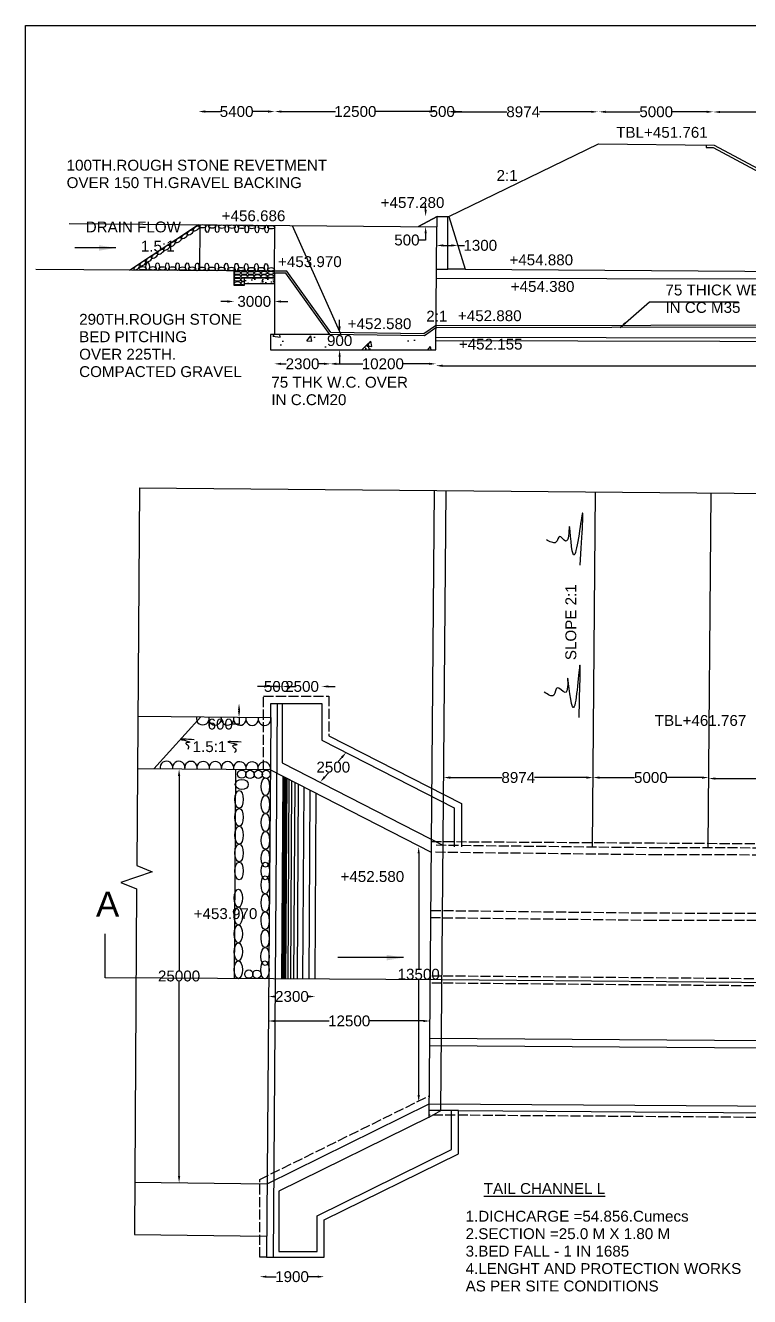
# Model space of a CAD drawing. Header units: inches. Extents: x 6910 to 10420, y -52 to 2408.
# Drawn here: x 6910 to 7777, y 886 to 2408 of the extents above; entities that cross this region are included whole.
import ezdxf

# ---------------------------------------------------------------- set-up
doc = ezdxf.new("R2010")
doc.units = ezdxf.units.IN
doc.header["$MEASUREMENT"] = 0
doc.linetypes.add('ACAD_ISO02W100', pattern=[15, 12, -3])
doc.layers.add('DIMENSIONS', color=7, linetype='Continuous')
doc.layers.add('TEXT', color=1, linetype='Continuous')
doc.styles.get("Standard").update_dxf_attribs({"font": 'arial.ttf', "height": 13})
doc.dimstyles.get("Standard").update_dxf_attribs({"dimtxt": 13, "dimasz": 8, "dimexe": 0.18, "dimexo": 0.0625, "dimgap": 0.09, "dimtad": 0, "dimtih": 1, "dimtoh": 1, "dimdec": 4, "dimzin": 0, "dimdsep": 46, "dimtxsty": 'Standard', "dimcen": 0.09, "dimse1": 1, "dimse2": 1, "dimadec": 0, "dimazin": 0, "dimtfac": 1, "dimtdec": 4, "dimtofl": 0, "dimtmove": 0, "dimatfit": 3, "dimfxl": 1, "dimtolj": 1, "dimtzin": 0, "dimarcsym": 0})

# ---------------------------------------------------------------- blocks, each defined once
blk = doc.blocks.new('*D1')
at = {"layer": 'Defpoints', "color": 0, "transparency": 16777216}
for p in [(7208.7, 2304.6), (7117.4, 2169.2), (7208.7, 2168.4)]:
    blk.add_point(p, dxfattribs=at)
at = {"layer": 'DIMENSIONS', "color": 0, "lineweight": -2, "transparency": 16777216}
for p, q in [((7125.4, 2304.6), (7143.6, 2304.6)), ((7200.7, 2304.6), (7182.5, 2304.6))]:
    blk.add_line(p, q, dxfattribs=at)
at = {"layer": 'DIMENSIONS', "color": 0, "transparency": 16777216}
for points in [[(7125.4, 2306), (7125.4, 2303.3), (7117.4, 2304.6)], [(7200.7, 2306), (7200.7, 2303.3), (7208.7, 2304.6)]]:
    blk.add_solid(points, dxfattribs=at)
at = {"layer": 'DIMENSIONS', "color": 0, "transparency": 16777216, "insert": (7163, 2304.6), "char_height": 13, "attachment_point": 5}
blk.add_mtext('\\A1;5400', dxfattribs=at)
blk = doc.blocks.new('*D2')
at = {"layer": 'Defpoints', "color": 0, "transparency": 16777216}
for p in [(7208.7, 2304.6), (7401.6, 2304.6), (7401.6, 2304.6)]:
    blk.add_point(p, dxfattribs=at)
at = {"layer": 'DIMENSIONS', "color": 0, "lineweight": -2, "transparency": 16777216}
for p, q in [((7216.7, 2304.6), (7281.2, 2304.6)), ((7393.6, 2304.6), (7329.1, 2304.6))]:
    blk.add_line(p, q, dxfattribs=at)
at = {"layer": 'DIMENSIONS', "color": 0, "transparency": 16777216}
for points in [[(7216.7, 2306), (7216.7, 2303.3), (7208.7, 2304.6)], [(7393.6, 2306), (7393.6, 2303.3), (7401.6, 2304.6)]]:
    blk.add_solid(points, dxfattribs=at)
at = {"layer": 'DIMENSIONS', "color": 0, "transparency": 16777216, "insert": (7305.1, 2304.6), "char_height": 13, "attachment_point": 5}
blk.add_mtext('\\A1;12500', dxfattribs=at)
blk = doc.blocks.new('*D3')
at = {"layer": 'Defpoints', "color": 0, "transparency": 16777216}
for p in [(7401.6, 2304.6), (7416.6, 2304.6), (7416.6, 2304.6)]:
    blk.add_point(p, dxfattribs=at)
at = {"layer": 'DIMENSIONS', "color": 0, "lineweight": -2, "transparency": 16777216}
for p, q in [((7393.6, 2304.6), (7385.6, 2304.6)), ((7424.6, 2304.6), (7432.6, 2304.6))]:
    blk.add_line(p, q, dxfattribs=at)
at = {"layer": 'DIMENSIONS', "color": 0, "transparency": 16777216}
for points in [[(7393.6, 2305.9), (7393.6, 2303.3), (7401.6, 2304.6)], [(7424.6, 2305.9), (7424.6, 2303.3), (7416.6, 2304.6)]]:
    blk.add_solid(points, dxfattribs=at)
at = {"layer": 'DIMENSIONS', "color": 0, "transparency": 16777216, "insert": (7409.1, 2304.6), "char_height": 13, "attachment_point": 5}
blk.add_mtext('\\A1;500', dxfattribs=at)
blk = doc.blocks.new('*D4')
at = {"layer": 'Defpoints', "color": 0, "transparency": 16777216}
for p in [(7416.6, 2304.6), (7595.4, 2304.6), (7595.4, 2304.3)]:
    blk.add_point(p, dxfattribs=at)
at = {"layer": 'DIMENSIONS', "color": 0, "lineweight": -2, "transparency": 16777216}
for p, q in [((7424.6, 2304.3), (7486.5, 2304.3)), ((7587.4, 2304.3), (7525.5, 2304.3))]:
    blk.add_line(p, q, dxfattribs=at)
at = {"layer": 'DIMENSIONS', "color": 0, "transparency": 16777216}
for points in [[(7424.6, 2305.6), (7424.6, 2303), (7416.6, 2304.3)], [(7587.4, 2305.6), (7587.4, 2303), (7595.4, 2304.3)]]:
    blk.add_solid(points, dxfattribs=at)
at = {"layer": 'DIMENSIONS', "color": 0, "transparency": 16777216, "insert": (7506, 2304.3), "char_height": 13, "attachment_point": 5}
blk.add_mtext('\\A1;8974', dxfattribs=at)
blk = doc.blocks.new('*D5')
at = {"layer": 'Defpoints', "color": 0, "transparency": 16777216}
for p in [(7596.6, 2304.1), (7733.7, 2304.3), (7733.7, 2304.1)]:
    blk.add_point(p, dxfattribs=at)
at = {"layer": 'DIMENSIONS', "color": 0, "lineweight": -2, "transparency": 16777216}
for p, q in [((7604.6, 2304.3), (7645.7, 2304.3)), ((7725.7, 2304.3), (7684.7, 2304.3))]:
    blk.add_line(p, q, dxfattribs=at)
at = {"layer": 'DIMENSIONS', "color": 0, "transparency": 16777216}
for points in [[(7604.6, 2305.6), (7604.6, 2303), (7596.6, 2304.3)], [(7725.7, 2305.6), (7725.7, 2303), (7733.7, 2304.3)]]:
    blk.add_solid(points, dxfattribs=at)
at = {"layer": 'DIMENSIONS', "color": 0, "transparency": 16777216, "insert": (7665.2, 2304.3), "char_height": 13, "attachment_point": 5}
blk.add_mtext('\\A1;5000', dxfattribs=at)
blk = doc.blocks.new('*D6')
at = {"layer": 'Defpoints', "color": 0, "transparency": 16777216}
for p in [(7733.7, 2304.3), (7970.4, 2304.3), (7970.4, 2304.1)]:
    blk.add_point(p, dxfattribs=at)
at = {"layer": 'DIMENSIONS', "color": 0, "lineweight": -2, "transparency": 16777216}
for p, q in [((7741.7, 2304.1), (7832.6, 2304.1)), ((7962.4, 2304.1), (7871.6, 2304.1))]:
    blk.add_line(p, q, dxfattribs=at)
at = {"layer": 'DIMENSIONS', "color": 0, "transparency": 16777216}
for points in [[(7741.7, 2305.4), (7741.7, 2302.8), (7733.7, 2304.1)], [(7962.4, 2305.4), (7962.4, 2302.8), (7970.4, 2304.1)]]:
    blk.add_solid(points, dxfattribs=at)
at = {"layer": 'DIMENSIONS', "color": 0, "transparency": 16777216, "insert": (7852.1, 2304.1), "char_height": 13, "attachment_point": 5}
blk.add_mtext('\\A1;6900', dxfattribs=at)
blk = doc.blocks.new('*D18')
at = {"layer": 'Defpoints', "color": 0, "transparency": 16777216}
for p in [(7402.4, 2143.9), (7427.8, 2144.4), (7427.8, 2144.4)]:
    blk.add_point(p, dxfattribs=at)
at = {"layer": 'DIMENSIONS', "color": 0, "lineweight": -2, "transparency": 16777216}
for p, q in [((7410.4, 2144.4), (7419.8, 2144.4)), ((7427.8, 2144.4), (7435.8, 2144.4))]:
    blk.add_line(p, q, dxfattribs=at)
at = {"layer": 'DIMENSIONS', "color": 0, "transparency": 16777216}
for points in [[(7410.4, 2145.7), (7410.4, 2143), (7402.4, 2144.4)], [(7419.8, 2145.7), (7419.8, 2143), (7427.8, 2144.4)]]:
    blk.add_solid(points, dxfattribs=at)
at = {"layer": 'DIMENSIONS', "color": 0, "transparency": 16777216, "insert": (7454.6, 2144.4), "char_height": 13, "attachment_point": 5}
blk.add_mtext('\\A1;1300', dxfattribs=at)
blk = doc.blocks.new('*D19')
at = {"layer": 'Defpoints', "color": 0, "transparency": 16777216}
for p in [(7402.9, 2179), (7389.2, 2166.8), (7402.9, 2166.8)]:
    blk.add_point(p, dxfattribs=at)
at = {"layer": 'DIMENSIONS', "color": 0, "lineweight": -2, "transparency": 16777216}
for p, q in [((7389.2, 2187), (7389.2, 2195)), ((7389.2, 2150.8), (7381.2, 2150.8)), ((7389.2, 2158.8), (7389.2, 2150.8))]:
    blk.add_line(p, q, dxfattribs=at)
at = {"layer": 'DIMENSIONS', "color": 0, "transparency": 16777216}
for points in [[(7387.9, 2187), (7390.6, 2187), (7389.2, 2179)], [(7387.9, 2158.8), (7390.6, 2158.8), (7389.2, 2166.8)]]:
    blk.add_solid(points, dxfattribs=at)
at = {"layer": 'DIMENSIONS', "color": 0, "transparency": 16777216, "insert": (7366.8, 2150.8), "char_height": 13, "attachment_point": 5}
blk.add_mtext('\\A1;500', dxfattribs=at)
blk = doc.blocks.new('*D20')
at = {"layer": 'Defpoints', "color": 0, "transparency": 16777216}
for p in [(7160, 2107.2), (7208.2, 2107.2), (7208.2, 2077.3)]:
    blk.add_point(p, dxfattribs=at)
at = {"layer": 'DIMENSIONS', "color": 0, "lineweight": -2, "transparency": 16777216}
for p, q in [((7152, 2077.3), (7144, 2077.3)), ((7216.2, 2077.3), (7224.2, 2077.3))]:
    blk.add_line(p, q, dxfattribs=at)
at = {"layer": 'DIMENSIONS', "color": 0, "transparency": 16777216}
for points in [[(7152, 2078.6), (7152, 2075.9), (7160, 2077.3)], [(7216.2, 2078.6), (7216.2, 2075.9), (7208.2, 2077.3)]]:
    blk.add_solid(points, dxfattribs=at)
at = {"layer": 'DIMENSIONS', "color": 0, "transparency": 16777216, "insert": (7184.1, 2077.3), "char_height": 13, "attachment_point": 5}
blk.add_mtext('\\A1;3000', dxfattribs=at)
blk = doc.blocks.new('*D21')
at = {"layer": 'Defpoints', "color": 0, "transparency": 16777216}
for p in [(7275.6, 2040), (7208.2, 2037.9), (7275.6, 2002.6)]:
    blk.add_point(p, dxfattribs=at)
at = {"layer": 'DIMENSIONS', "color": 0, "lineweight": -2, "transparency": 16777216}
for p, q in [((7216.2, 2002.6), (7222.3, 2002.6)), ((7267.6, 2002.6), (7261.5, 2002.6))]:
    blk.add_line(p, q, dxfattribs=at)
at = {"layer": 'DIMENSIONS', "color": 0, "transparency": 16777216}
for points in [[(7216.2, 2004), (7216.2, 2001.3), (7208.2, 2002.6)], [(7267.6, 2004), (7267.6, 2001.3), (7275.6, 2002.6)]]:
    blk.add_solid(points, dxfattribs=at)
at = {"layer": 'DIMENSIONS', "color": 0, "transparency": 16777216, "insert": (7241.9, 2002.6), "char_height": 13, "attachment_point": 5}
blk.add_mtext('\\A1;2300', dxfattribs=at)
blk = doc.blocks.new('*D22')
at = {"layer": 'Defpoints', "color": 0, "transparency": 16777216}
for p in [(7308.7, 2039.5), (7286.3, 2019.3), (7308.7, 2019.3)]:
    blk.add_point(p, dxfattribs=at)
at = {"layer": 'DIMENSIONS', "color": 0, "lineweight": -2, "transparency": 16777216}
for p, q in [((7286.3, 2047.5), (7286.3, 2055.5)), ((7286.3, 2011.3), (7286.3, 2003.3))]:
    blk.add_line(p, q, dxfattribs=at)
at = {"layer": 'DIMENSIONS', "color": 0, "transparency": 16777216}
for points in [[(7284.9, 2047.5), (7287.6, 2047.5), (7286.3, 2039.5)], [(7284.9, 2011.3), (7287.6, 2011.3), (7286.3, 2019.3)]]:
    blk.add_solid(points, dxfattribs=at)
at = {"layer": 'DIMENSIONS', "color": 0, "transparency": 16777216, "insert": (7286.3, 2030.4), "char_height": 13, "attachment_point": 5}
blk.add_mtext('\\A1;900', dxfattribs=at)
blk = doc.blocks.new('*D23')
at = {"layer": 'Defpoints', "color": 0, "transparency": 16777216}
for p in [(7274.5, 2037.8), (7401.5, 2034.7), (7401.5, 2002.6)]:
    blk.add_point(p, dxfattribs=at)
at = {"layer": 'DIMENSIONS', "color": 0, "lineweight": -2, "transparency": 16777216}
for p, q in [((7282.5, 2002.6), (7314.1, 2002.6)), ((7393.5, 2002.6), (7361.9, 2002.6))]:
    blk.add_line(p, q, dxfattribs=at)
at = {"layer": 'DIMENSIONS', "color": 0, "transparency": 16777216}
for points in [[(7282.5, 2004), (7282.5, 2001.3), (7274.5, 2002.6)], [(7393.5, 2004), (7393.5, 2001.3), (7401.5, 2002.6)]]:
    blk.add_solid(points, dxfattribs=at)
at = {"layer": 'DIMENSIONS', "color": 0, "transparency": 16777216, "insert": (7338, 2002.6), "char_height": 13, "attachment_point": 5}
blk.add_mtext('\\A1;10200', dxfattribs=at)
blk = doc.blocks.new('*D24')
at = {"layer": 'Defpoints', "color": 0, "transparency": 16777216}
for p in [(7401.5, 2030.2), (9075.9, 2015.6), (9075.9, 2000.4)]:
    blk.add_point(p, dxfattribs=at)
at = {"layer": 'DIMENSIONS', "color": 0, "lineweight": -2, "transparency": 16777216}
for p, q in [((7409.5, 2000.4), (8211.6, 2000.4)), ((9067.9, 2000.4), (8265.8, 2000.4))]:
    blk.add_line(p, q, dxfattribs=at)
at = {"layer": 'DIMENSIONS', "color": 0, "transparency": 16777216}
for points in [[(7409.5, 2001.7), (7409.5, 1999), (7401.5, 2000.4)], [(9067.9, 2001.7), (9067.9, 1999), (9075.9, 2000.4)]]:
    blk.add_solid(points, dxfattribs=at)
at = {"layer": 'DIMENSIONS', "color": 0, "transparency": 16777216, "insert": (8238.7, 2000.4), "char_height": 13, "attachment_point": 5}
blk.add_mtext('\\A1;61.673', dxfattribs=at)
blk = doc.blocks.new('*D25')
at = {"layer": 'Defpoints', "color": 0, "transparency": 16777216}
for p in [(7410.7, 1508.9), (7589.6, 1507.4), (7589.6, 1507.4)]:
    blk.add_point(p, dxfattribs=at)
at = {"layer": 'DIMENSIONS', "color": 0, "lineweight": -2, "transparency": 16777216}
for p, q in [((7418.7, 1507.4), (7480.7, 1507.4)), ((7581.6, 1507.4), (7519.6, 1507.4))]:
    blk.add_line(p, q, dxfattribs=at)
at = {"layer": 'DIMENSIONS', "color": 0, "transparency": 16777216}
for points in [[(7418.7, 1508.7), (7418.7, 1506), (7410.7, 1507.4)], [(7581.6, 1508.7), (7581.6, 1506), (7589.6, 1507.4)]]:
    blk.add_solid(points, dxfattribs=at)
at = {"layer": 'DIMENSIONS', "color": 0, "transparency": 16777216, "insert": (7500.1, 1507.4), "char_height": 13, "attachment_point": 5}
blk.add_mtext('\\A1;8974', dxfattribs=at)
blk = doc.blocks.new('*D26')
at = {"layer": 'Defpoints', "color": 0, "transparency": 16777216}
for p in [(7589.6, 1507.4), (7727.9, 1507.4), (7727.9, 1506.2)]:
    blk.add_point(p, dxfattribs=at)
at = {"layer": 'DIMENSIONS', "color": 0, "lineweight": -2, "transparency": 16777216}
for p, q in [((7597.6, 1507.4), (7639.3, 1507.4)), ((7719.9, 1507.4), (7678.2, 1507.4))]:
    blk.add_line(p, q, dxfattribs=at)
at = {"layer": 'DIMENSIONS', "color": 0, "transparency": 16777216}
for points in [[(7597.6, 1508.7), (7597.6, 1506), (7589.6, 1507.4)], [(7719.9, 1508.7), (7719.9, 1506), (7727.9, 1507.4)]]:
    blk.add_solid(points, dxfattribs=at)
at = {"layer": 'DIMENSIONS', "color": 0, "transparency": 16777216, "insert": (7658.8, 1507.4), "char_height": 13, "attachment_point": 5}
blk.add_mtext('\\A1;5000', dxfattribs=at)
blk = doc.blocks.new('*D27')
at = {"layer": 'Defpoints', "color": 0, "transparency": 16777216}
for p in [(7727.9, 1507.4), (7973.7, 1507.6), (7973.7, 1506.2)]:
    blk.add_point(p, dxfattribs=at)
at = {"layer": 'DIMENSIONS', "color": 0, "lineweight": -2, "transparency": 16777216}
for p, q in [((7735.9, 1506.2), (7831.3, 1506.2)), ((7965.7, 1506.2), (7870.3, 1506.2))]:
    blk.add_line(p, q, dxfattribs=at)
at = {"layer": 'DIMENSIONS', "color": 0, "transparency": 16777216}
for points in [[(7735.9, 1507.5), (7735.9, 1504.9), (7727.9, 1506.2)], [(7965.7, 1507.5), (7965.7, 1504.9), (7973.7, 1506.2)]]:
    blk.add_solid(points, dxfattribs=at)
at = {"layer": 'DIMENSIONS', "color": 0, "transparency": 16777216, "insert": (7850.8, 1506.2), "char_height": 13, "attachment_point": 5}
blk.add_mtext('\\A1;6900', dxfattribs=at)
blk = doc.blocks.new('*D41')
at = {"layer": 'Defpoints', "color": 0, "transparency": 16777216}
for p in [(7201.1, 1217.6), (7394.3, 1216), (7394.3, 1216)]:
    blk.add_point(p, dxfattribs=at)
at = {"layer": 'DIMENSIONS', "color": 0, "lineweight": -2, "transparency": 16777216}
for p, q in [((7209.1, 1216), (7273.8, 1216)), ((7386.3, 1216), (7321.6, 1216))]:
    blk.add_line(p, q, dxfattribs=at)
at = {"layer": 'DIMENSIONS', "color": 0, "transparency": 16777216}
for points in [[(7209.1, 1217.3), (7209.1, 1214.6), (7201.1, 1216)], [(7386.3, 1217.3), (7386.3, 1214.6), (7394.3, 1216)]]:
    blk.add_solid(points, dxfattribs=at)
at = {"layer": 'DIMENSIONS', "color": 0, "transparency": 16777216, "insert": (7297.7, 1216), "char_height": 13, "attachment_point": 5}
blk.add_mtext('\\A1;12500', dxfattribs=at)
blk = doc.blocks.new('*D42')
at = {"layer": 'Defpoints', "color": 0, "transparency": 16777216}
for p in [(7201.4, 1266.4), (7256.9, 1266.1), (7256.9, 1245.3)]:
    blk.add_point(p, dxfattribs=at)
at = {"layer": 'DIMENSIONS', "color": 0, "lineweight": -2, "transparency": 16777216}
for p, q in [((7209.4, 1245.3), (7209.6, 1245.3)), ((7248.9, 1245.3), (7248.8, 1245.3))]:
    blk.add_line(p, q, dxfattribs=at)
at = {"layer": 'DIMENSIONS', "color": 0, "transparency": 16777216}
for points in [[(7209.4, 1246.6), (7209.4, 1243.9), (7201.4, 1245.3)], [(7248.9, 1246.6), (7248.9, 1243.9), (7256.9, 1245.3)]]:
    blk.add_solid(points, dxfattribs=at)
at = {"layer": 'DIMENSIONS', "color": 0, "transparency": 16777216, "insert": (7229.2, 1245.3), "char_height": 13, "attachment_point": 5}
blk.add_mtext('\\A1;2300', dxfattribs=at)
blk = doc.blocks.new('*D43')
at = {"layer": 'Defpoints', "color": 0, "transparency": 16777216}
for p in [(7101, 1517.4), (7094.1, 1022.3), (7106.1, 1022.3)]:
    blk.add_point(p, dxfattribs=at)
at = {"layer": 'DIMENSIONS', "color": 0, "lineweight": -2, "transparency": 16777216}
for p, q in [((7094.1, 1509.4), (7094.1, 1276.6)), ((7094.1, 1030.3), (7094.1, 1263.1))]:
    blk.add_line(p, q, dxfattribs=at)
at = {"layer": 'DIMENSIONS', "color": 0, "transparency": 16777216}
for points in [[(7092.8, 1509.4), (7095.5, 1509.4), (7094.1, 1517.4)], [(7092.8, 1030.3), (7095.5, 1030.3), (7094.1, 1022.3)]]:
    blk.add_solid(points, dxfattribs=at)
at = {"layer": 'DIMENSIONS', "color": 0, "transparency": 16777216, "insert": (7094.1, 1269.8), "char_height": 13, "attachment_point": 5}
blk.add_mtext('\\A1;25000', dxfattribs=at)
blk = doc.blocks.new('*D44')
at = {"layer": 'Defpoints', "color": 0, "transparency": 16777216}
for p in [(7190.6, 933.2), (7267.9, 933.2), (7267.9, 909.9)]:
    blk.add_point(p, dxfattribs=at)
at = {"layer": 'DIMENSIONS', "color": 0, "lineweight": -2, "transparency": 16777216}
for p, q in [((7198.6, 909.9), (7210.4, 909.9)), ((7259.9, 909.9), (7248.1, 909.9))]:
    blk.add_line(p, q, dxfattribs=at)
at = {"layer": 'DIMENSIONS', "color": 0, "transparency": 16777216}
for points in [[(7198.6, 911.2), (7198.6, 908.6), (7190.6, 909.9)], [(7259.9, 911.2), (7259.9, 908.6), (7267.9, 909.9)]]:
    blk.add_solid(points, dxfattribs=at)
at = {"layer": 'DIMENSIONS', "color": 0, "transparency": 16777216, "insert": (7229.3, 909.9), "char_height": 13, "attachment_point": 5}
blk.add_mtext('\\A1;1900', dxfattribs=at)
blk = doc.blocks.new('*D52')
at = {"layer": 'Defpoints', "color": 0, "transparency": 16777216}
for p in [(7203.9, 1596.1), (7165.9, 1579.3), (7203.9, 1579.3)]:
    blk.add_point(p, dxfattribs=at)
at = {"layer": 'DIMENSIONS', "color": 0, "lineweight": -2, "transparency": 16777216}
for p, q in [((7165.9, 1588.1), (7165.9, 1587.3)), ((7165.9, 1571.3), (7157.9, 1571.3)), ((7165.9, 1579.3), (7165.9, 1571.3))]:
    blk.add_line(p, q, dxfattribs=at)
at = {"layer": 'DIMENSIONS', "color": 0, "transparency": 16777216}
for points in [[(7164.6, 1588.1), (7167.2, 1588.1), (7165.9, 1596.1)], [(7164.6, 1587.3), (7167.2, 1587.3), (7165.9, 1579.3)]]:
    blk.add_solid(points, dxfattribs=at)
at = {"layer": 'DIMENSIONS', "color": 0, "transparency": 16777216, "insert": (7143.4, 1571.3), "char_height": 13, "attachment_point": 5}
blk.add_mtext('\\A1;600', dxfattribs=at)
blk = doc.blocks.new('*D53')
at = {"layer": 'Defpoints', "color": 0, "transparency": 16777216}
for p in [(7217.7, 1616.4), (7203.9, 1587.7), (7217.7, 1587.7)]:
    blk.add_point(p, dxfattribs=at)
at = {"layer": 'DIMENSIONS', "color": 0, "lineweight": -2, "transparency": 16777216}
for p, q in [((7195.9, 1616.4), (7187.9, 1616.4)), ((7225.7, 1616.4), (7233.7, 1616.4))]:
    blk.add_line(p, q, dxfattribs=at)
at = {"layer": 'DIMENSIONS', "color": 0, "transparency": 16777216}
for points in [[(7195.9, 1617.7), (7195.9, 1615.1), (7203.9, 1616.4)], [(7225.7, 1617.7), (7225.7, 1615.1), (7217.7, 1616.4)]]:
    blk.add_solid(points, dxfattribs=at)
at = {"layer": 'DIMENSIONS', "color": 0, "transparency": 16777216, "insert": (7210.8, 1616.4), "char_height": 13, "attachment_point": 5}
blk.add_mtext('\\A1;500', dxfattribs=at)
blk = doc.blocks.new('*D54')
at = {"layer": 'Defpoints', "color": 0, "transparency": 16777216}
for p in [(7264.8, 1616.4), (7217.7, 1585.7), (7264.8, 1585.7)]:
    blk.add_point(p, dxfattribs=at)
at = {"layer": 'DIMENSIONS', "color": 0, "lineweight": -2, "transparency": 16777216}
for p, q in [((7209.7, 1616.4), (7201.7, 1616.4)), ((7272.8, 1616.4), (7280.8, 1616.4))]:
    blk.add_line(p, q, dxfattribs=at)
at = {"layer": 'DIMENSIONS', "color": 0, "transparency": 16777216}
for points in [[(7209.7, 1617.7), (7209.7, 1615.1), (7217.7, 1616.4)], [(7272.8, 1617.7), (7272.8, 1615.1), (7264.8, 1616.4)]]:
    blk.add_solid(points, dxfattribs=at)
at = {"layer": 'DIMENSIONS', "color": 0, "transparency": 16777216, "insert": (7241.3, 1616.4), "char_height": 13, "attachment_point": 5}
blk.add_mtext('\\A1;2500', dxfattribs=at)
blk = doc.blocks.new('*D55')
at = {"layer": 'Defpoints', "color": 0, "transparency": 16777216}
for p in [(7383.5, 1424.5), (7379.1, 1119.3), (7380.9, 1119.3)]:
    blk.add_point(p, dxfattribs=at)
at = {"layer": 'DIMENSIONS', "color": 0, "lineweight": -2, "transparency": 16777216}
for p, q in [((7380.9, 1416.5), (7380.9, 1278.7)), ((7380.9, 1127.3), (7380.9, 1265.2))]:
    blk.add_line(p, q, dxfattribs=at)
at = {"layer": 'DIMENSIONS', "color": 0, "transparency": 16777216}
for points in [[(7379.6, 1416.5), (7382.3, 1416.5), (7380.9, 1424.5)], [(7379.6, 1127.3), (7382.3, 1127.3), (7380.9, 1119.3)]]:
    blk.add_solid(points, dxfattribs=at)
at = {"layer": 'DIMENSIONS', "color": 0, "transparency": 16777216, "insert": (7380.9, 1271.9), "char_height": 13, "attachment_point": 5}
blk.add_mtext('\\A1;13500', dxfattribs=at)
blk = doc.blocks.new('*D56')
at = {"layer": 'Defpoints', "color": 0, "transparency": 16777216}
for p in [(7294.2, 1537.5), (7295, 1536.8), (7263.9, 1501.4)]:
    blk.add_point(p, dxfattribs=at)
at = {"layer": 'DIMENSIONS', "color": 0, "lineweight": -2, "transparency": 16777216}
for p, q in [((7288.9, 1531.5), (7284.6, 1526.5)), ((7268.4, 1508.1), (7272.8, 1513.1))]:
    blk.add_line(p, q, dxfattribs=at)
at = {"layer": 'DIMENSIONS', "color": 0, "transparency": 16777216}
for points in [[(7287.9, 1532.4), (7289.9, 1530.6), (7294.2, 1537.5)], [(7267.4, 1509), (7269.4, 1507.2), (7263.1, 1502.1)]]:
    blk.add_solid(points, dxfattribs=at)
at = {"layer": 'DIMENSIONS', "color": 0, "transparency": 16777216, "insert": (7278.7, 1519.8), "char_height": 13, "attachment_point": 5}
blk.add_mtext('\\A1;2500', dxfattribs=at)

msp = doc.modelspace()

# ---------------------------------------------------------------- hatches: boundary and pattern name
h = msp.add_hatch()
h.set_pattern_fill('AR-SAND', color=0, scale=5, style=0)
h.paths.add_polyline_path([(7208.22194, 2105.53826), (7172.61164, 2105.53826), (7172.61164, 2098.83775), (7208.22194, 2098.83775)])
h = msp.add_hatch()
h.set_pattern_fill('AR-CONC', color=0, scale=10, style=0)
h.set_pattern_definition([(50, (0, 0), (71.726, -6.2752), [7.5, -82.5]), (355, (0, 0), (-13.8751, 75.2192), [6, -66]), (100.4514, (5.98, -0.52), (57.8509, 68.944), [6.374, -70.1142]), (46.1842, (0, 20), (106.7241, -16.5519), [11.25, -123.75]), (96.6356, (8.89, 18.62), (93.4662, 97.4119), [9.561, -105.1714]), (351.1842, (0, 20), (93.4662, 97.4119), [9, -99]), (21, (10, 15), (59.6907, -40.2619), [7.5, -82.5]), (326, (10, 15), (24.3315, 72.515), [6, -66]), (71.4514, (14.974, 11.645), (84.02224, 32.2531), [6.374, -70.1142]), (37.5, (0, 0), (1.215986, 33.289385), [0, -65.2, 0, -67, 0, -66.25]), (7.5, (0, 0), (26.30695, 39.44117), [0, -38.2, 0, -63.7, 0, -25.25]), (327.5, (-22.3, 0), (53.38224, -2.25549), [0, -25, 0, -78, 0, -103.5]), (317.5, (-32.3, 0), (58.31862, 10.0105), [0, -32.5, 0, -51.8, 0, -73.5])])
h.paths.add_polyline_path([(7401.59652, 2045.72733), (7401.59053, 2045.72732), (7387.87954, 2036.25836), (7274.45794, 2037.75713), (7208.22194, 2037.75713), (7208.22194, 2037.92953), (7203.51235, 2037.92953), (7203.51235, 2019.26384), (7401.36665, 2019.26384)])

# ---------------------------------------------------------------- linework, layer by layer
at = {"color": 0}
for points in [[(6962.43494, 2170.58267), (7402.89506, 2166.7568), (7402.89506, 2178.99604), (7380.68183, 2166.94974), (7402.89506, 2178.99604), (7416.86745, 2178.99604), (7596.07973, 2266.06897), (7734.74495, 2264.38117), (7972.75733, 2136.93717), (8387.50379, 2138.21802), (8635.10632, 2268.13493), (8881.25748, 2269.89613), (9060.76398, 2180.04148), (9075.07802, 2180.04148), (9145.14026, 2145.38181), (9720.04927, 2149.02859), (9720.04927, 2164.41492)], [(7725.04729, 2264.4992), (7725.04729, 2261.54702), (7733.27127, 2261.54702), (7971.36547, 2133.89338), (8388.4141, 2135.1456), (8635.44195, 2265.26504), (8644.34789, 2265.26504), (8644.32689, 2268.20091)], [(7402.20696, 2116.00598), (7415.91661, 2116.00598), (7415.91661, 2178.99604)], [(7416.86745, 2178.99604), (7436.67152, 2116.00598), (7415.91661, 2116.00598)], [(7034.85856, 2114.7726), (7117.35812, 2169.237)], [(7118.83427, 2169.22417), (7118.39406, 2114.10543)], [(7209.286, 2111.13792), (7208.22194, 2111.13792), (7208.22194, 2037.92953), (7203.51235, 2037.92953), (7203.51235, 2019.26384), (7401.36665, 2019.26384), (7402.64781, 2166.75895)], [(7208.22194, 2111.13792), (7208.7197, 2168.44342)], [(7229.55299, 2168.26246), (7287.6959, 2037.5822)], [(8388.4141, 2135.1456), (8421.72558, 2135.1456), (8421.72558, 2027.8943), (7401.46152, 2030.18624)], [(7209.286, 2113.37951), (6922.72611, 2115.66816)], [(7436.67152, 2116.00598), (7938.26003, 2112.37442)], [(7159.5715, 2113.77657), (7159.5715, 2096.74986), (7172.61164, 2096.74986), (7172.61164, 2105.53826), (7208.22194, 2105.53826)], [(9720.18736, 2051.80916), (7400.88947, 2047.96736), (7387.19413, 2038.50921), (7275.62276, 2039.98353), (7223.22875, 2113.37951), (7209.286, 2113.37951)], [(9720.18736, 2050.28523), (7401.59053, 2045.72732), (7387.87954, 2036.25836), (7274.45794, 2037.75713), (7222.07478, 2111.13792), (7209.286, 2111.13792)], [(9075.54267, 2106.43741), (8421.72558, 2102.73688), (7402.1092, 2104.75126)], [(7172.61164, 2098.83775), (7208.22194, 2098.83775)], [(7274.45794, 2037.75713), (7208.22194, 2037.75713)], [(7401.50114, 2034.74723), (8421.72558, 2032.4105)], [(7046.8793, 1854.019), (7891.66745, 1846.80598), (7898.6735, 1827.49871), (7912.15484, 1866.4315), (7919.7978, 1846.91206), (8105.29316, 1847.76256), (8112.94317, 1828.98339), (8126.3249, 1866.83288), (8133.86575, 1847.7675), (8774.86705, 1850.53397), (8782.04366, 1832.12799), (8795.19459, 1870.10717), (8802.87928, 1851.06649), (9690.13597, 1856.15655), (9692.36626, 1404.29836), (9710.92948, 1397.12078), (9673.69254, 1382.87605), (9692.84074, 1375.93467), (9694.24801, 920.8172), (9350.9142, 918.28386)], [(7046.8793, 1854.019), (7043.43009, 1402.27793), (7061.99406, 1394.59407), (7024.23229, 1381.75514), (7043.00407, 1374.20973), (7040.8042, 960.44847), (7198.70922, 958.38757)], [(7393.31205, 1101.06021), (7399.71528, 1851.00639)], [(7393.31205, 1101.06021), (7407.28115, 1108.97451), (7413.6158, 1850.88771)], [(7588.87839, 1424.49816), (7592.50597, 1849.3603)], [(7727.24043, 1423.54265), (7730.86801, 1848.40479)], [(7044.79313, 1580.79433), (7203.86337, 1579.2804), (7203.86337, 1596.08585), (7264.82122, 1596.08585)], [(7207.03666, 933.2096), (7212.0022, 1596.08585)], [(7217.68252, 1596.08585), (7217.68252, 1525.02133), (7409.99325, 1426.61568)], [(7264.82122, 1596.08585), (7264.82122, 1552.25606)], [(7063.79699, 1517.67049), (7120.26035, 1580.07608)], [(7203.86337, 1579.2804), (7198.86554, 933.2096), (7190.58538, 933.2096)], [(7264.82122, 1552.25606), (7423.50275, 1471.19195), (7423.50275, 1424.31937)], [(7273.33834, 1557.50118), (7432.02053, 1476.46892), (7432.02053, 1424.53829)], [(7203.3772, 1516.60474), (7044.31229, 1517.81926)], [(7161.49007, 1516.92456), (7159.86998, 1266.68268)], [(7203.3772, 1516.60474), (7395.82541, 1418.20306)], [(7218.43396, 1508.90599), (7216.52564, 1266.31588)], [(7217.70241, 1266.30826), (7219.13612, 1508.54696)], [(7218.67121, 1266.30199), (7220.10203, 1508.05308)], [(7219.84995, 1266.29436), (7221.27726, 1507.45217)], [(7220.98578, 1266.287), (7222.4097, 1506.87313)], [(7221.99669, 1266.28046), (7223.4176, 1506.35778)], [(7224.62345, 1266.26345), (7226.03654, 1505.01868)], [(7227.71023, 1266.24347), (7229.11412, 1503.44506)], [(7231.63323, 1266.21807), (7233.02543, 1501.44515)], [(7235.68918, 1266.19181), (7237.0693, 1499.37746)], [(7242.38479, 1266.14846), (7243.74496, 1495.96409)], [(7249.83241, 1266.10025), (7251.1704, 1492.16735)], [(7256.88464, 1266.05459), (7258.20162, 1488.57218)], [(9722.39391, 1325.44854), (9722.39391, 1272.12216), (9446.81951, 1270.31552), (8686.64947, 1265.6233), (8197.67874, 1263.31138), (7812.0027, 1261.59003), (7408.77139, 1265.07126), (7005.52099, 1267.68195), (7005.52099, 1320.23198)], [(7394.05781, 1186.75913), (8018.74642, 1182.45916), (9061.17377, 1187.02792)], [(7394.11623, 1195.24575), (8018.75703, 1190.94611), (9061.13658, 1195.51467)], [(7041.13708, 1023.05975), (7199.54624, 1021.20397), (7393.44676, 1116.83773), (8008.77287, 1112.86349), (9061.49939, 1117.30171)], [(7198.86554, 933.2096), (7267.93397, 933.2096), (7267.93397, 977.89665), (7428.60997, 1057.12531), (7428.60997, 1108.97451), (7393.35958, 1108.97451)], [(7393.31205, 1101.06021), (7213.41898, 1012.12261), (7213.41898, 940.1339), (7259.53687, 940.1339), (7259.53687, 982.76081), (7420.30783, 1062.30659), (7420.30783, 1108.97451)], [(7428.60997, 1108.97451), (8010.1795, 1104.4007), (9061.27805, 1109.38462)]]:
    msp.add_lwpolyline(points, dxfattribs=at)
at = {"color": 0, "linetype": 'ACAD_ISO02W100'}
for points in [[(7195.11369, 1516.66783), (7195.11369, 1604.66394), (7273.33834, 1604.66394), (7273.33834, 1557.50118)], [(7396.12824, 1430.89289), (8024.72085, 1426.78752), (8708.02572, 1430.02556), (9030.30811, 1432.07555)], [(7400.93996, 1418.33192), (7659.8769, 1415.28357), (8016.06557, 1414.68969), (8454.65588, 1416.20838), (8905.06836, 1419.68847), (9061.96214, 1420.34709)], [(7401.66828, 1426.7021), (7660.60521, 1423.65375), (8016.79388, 1423.05987), (8455.38419, 1424.57856), (8905.79668, 1428.05865), (9043.99409, 1428.63879)], [(7394.84357, 1339.83181), (7653.78051, 1336.78346), (8009.96918, 1336.18957), (8448.55949, 1337.70827), (8898.97197, 1341.18836), (9059.4899, 1341.86219)], [(7395.42376, 1348.38386), (7654.3607, 1345.3355), (8010.54937, 1344.74162), (8449.13967, 1346.26031), (8899.55216, 1349.74041), (9060.07008, 1350.41424)], [(9060.43233, 1264.12139), (8686.67023, 1261.81431), (8197.69675, 1259.50238), (7811.99476, 1257.78092), (7408.74262, 1261.26232), (7394.68067, 1261.35336)], [(9060.3968, 1272.58462), (8686.6241, 1270.27748), (8197.65674, 1267.96558), (7812.01241, 1266.24437), (7408.80654, 1269.72537), (7394.75293, 1269.81636)], [(7190.58538, 933.2096), (7190.58538, 1026.21686), (7393.83005, 1126.58125)], [(9061.10388, 1104.14532), (7964.62458, 1099.2225), (7393.33248, 1103.45389)]]:
    msp.add_lwpolyline(points, dxfattribs=at)
at = {"color": 0}
for centre in [(7169.18284, 1511.47953), (7179.05071, 1511.15082), (7189.00082, 1511.31518), (7198.3753, 1511.233), (7177.60412, 1272.13309), (7187.24498, 1271.99345)]:
    msp.add_circle(centre, 4.94539, dxfattribs=at)
for centre, radius, start, end in [((7122.45188, 1578.06244), 7.66327, 164.38275852, 14.52666474), ((7137.25052, 1577.92159), 7.66327, 164.38275852, 14.52666474), ((7152.04916, 1577.78075), 7.66327, 164.38275852, 14.52666474), ((7166.8478, 1577.63991), 7.66327, 164.38275852, 14.52666474), ((7181.64644, 1577.49906), 7.66327, 164.38275852, 14.52666474), ((7196.44508, 1577.35822), 7.66327, 164.38275852, 14.52666474), ((7079.11982, 1519.46268), 7.55, 344.91536098, 194.2097063), ((7093.72866, 1519.35114), 7.55, 344.91536098, 194.2097063), ((7108.3375, 1519.23959), 7.55, 344.91536098, 194.2097063), ((7122.94633, 1519.12805), 7.55, 344.91536098, 194.2097063), ((7137.55517, 1519.01651), 7.55, 344.91536098, 194.2097063), ((7152.164, 1518.90496), 7.55, 344.91536098, 194.2097063), ((7166.77284, 1518.79342), 7.55, 344.91536098, 194.2097063), ((7181.38167, 1518.68187), 7.55, 344.91536098, 194.2097063), ((7195.99051, 1518.57033), 7.55, 344.91536098, 194.2097063)]:
    msp.add_arc(centre, radius, start, end, dxfattribs=at)
at = {"color": 0, "extrusion": (0, 0, -1)}
for centre in [(7107.64001, 2160.03527), (7114.74716, 2164.69748), (7086.31857, 2146.04866), (7093.42571, 2150.71086), (7100.53286, 2155.37307), (7057.88998, 2127.39984), (7064.99713, 2132.06205), (7072.10427, 2136.72425), (7079.21142, 2141.38646), (7043.67569, 2118.07543), (7050.78283, 2122.73764)]:
    msp.add_ellipse(centre, major_axis=(3.55357, 2.3311), ratio=0.4587224876, dxfattribs=at)
at = {"color": 0}
for centre, major_axis, ratio in [((7122.18625, 2167.32319), (-4.21685, 0.02337), 0.4852525179), ((7127.83755, 2164.55516), (0.0689, -4.5914), 0.4590514532), ((7133.73997, 2167.10534), (-4.21685, 0.02337), 0.4852525179), ((7139.66238, 2164.45245), (0.0689, -4.5914), 0.4590514532), ((7145.4328, 2166.80335), (-4.21685, 0.02337), 0.4852525179), ((7151.35403, 2164.3509), (0.0689, -4.5914), 0.4590514532), ((7157.20454, 2166.80335), (-4.21685, 0.02337), 0.4852525179), ((7163.04839, 2164.24932), (0.0689, -4.5914), 0.4590514532), ((7169.10224, 2166.56702), (-4.21685, 0.02337), 0.4852525179), ((7175.15646, 2164.14415), (0.0689, -4.5914), 0.4590514532), ((7181.36333, 2166.37175), (-4.21685, 0.02337), 0.4852525179), ((7187.37474, 2164.03802), (0.0689, -4.5914), 0.4590514532), ((7193.08708, 2166.32294), (-4.21685, 0.02337), 0.4852525179), ((7198.92097, 2163.93773), (0.0689, -4.5914), 0.4590514532), ((7204.38825, 2166.17665), (-4.21685, 0.02337), 0.4852525179), ((7050.60923, 2117.02804), (-4.21685, 0.02337), 0.4852525179), ((7056.5958, 2119.18985), (0.0689, -4.5914), 0.4590514532), ((7062.62834, 2116.93204), (-4.21685, 0.02337), 0.4852525179), ((7068.43485, 2119.09529), (0.0689, -4.5914), 0.4590514532), ((7074.28644, 2116.83894), (-4.21685, 0.02337), 0.4852525179), ((7080.1208, 2119.00196), (0.0689, -4.5914), 0.4590514532), ((7086.20566, 2116.74374), (-4.21685, 0.02337), 0.4852525179), ((7092.22761, 2118.90527), (0.0689, -4.5914), 0.4590514532), ((7098.06974, 2116.64899), (-4.21685, 0.02337), 0.4852525179), ((7103.96397, 2118.81154), (0.0689, -4.5914), 0.4590514532), ((7109.77884, 2116.55547), (-4.21685, 0.02337), 0.4852525179), ((7115.79968, 2118.71701), (0.0689, -4.5914), 0.4590514532), ((7121.48167, 2116.462), (-4.21685, 0.02337), 0.4852525179), ((7127.43859, 2118.62405), (0.0689, -4.5914), 0.4590514532), ((7133.3566, 2116.36716), (-4.21685, 0.02337), 0.4852525179), ((7139.31919, 2118.52917), (0.0689, -4.5914), 0.4590514532), ((7145.13539, 2116.27309), (-4.21685, 0.02337), 0.4852525179), ((7150.64739, 2118.43869), (0.0689, -4.5914), 0.4590514532), ((7156.854, 2116.1795), (-4.21685, 0.02337), 0.4852525179), ((7162.95029, 2118.34044), (0.0689, -4.5914), 0.4590514532), ((7168.5648, 2116.08597), (-4.21685, 0.02337), 0.4852525179), ((7174.5714, 2118.24762), (0.0689, -4.5914), 0.4590514532), ((7180.79301, 2115.98831), (-4.21685, 0.02337), 0.4852525179), ((7186.68701, 2118.15086), (0.0689, -4.5914), 0.4590514532), ((7192.54975, 2115.89441), (-4.21685, 0.02337), 0.4852525179), ((7198.29097, 2118.05818), (0.0689, -4.5914), 0.4590514532), ((7204.18758, 2115.80146), (-4.21685, 0.02337), 0.4852525179), ((7163.99635, 2111.36083), (-3.98365, -0.0201), 0.4769122712), ((7163.99635, 2107.37842), (-3.98365, -0.0201), 0.4769122712), ((7163.99635, 2103.39254), (-3.98365, -0.0201), 0.4769122712), ((7163.99635, 2099.11602), (-3.98365, -0.0201), 0.4769122712), ((7171.96366, 2111.40104), (-3.98365, -0.0201), 0.4769122712), ((7171.96366, 2107.41863), (-3.98365, -0.0201), 0.4769122712), ((7179.93096, 2111.44125), (-3.98365, -0.0201), 0.4769122712), ((7179.93096, 2107.45884), (-3.98365, -0.0201), 0.4769122712), ((7187.89827, 2111.48146), (-3.98365, -0.0201), 0.4769122712), ((7187.89827, 2107.49904), (-3.98365, -0.0201), 0.4769122712), ((7195.86558, 2111.52166), (-3.98365, -0.0201), 0.4769122712), ((7195.86558, 2107.53925), (-3.98365, -0.0201), 0.4769122712), ((7203.83288, 2111.56187), (-3.98365, -0.0201), 0.4769122712), ((7203.83288, 2107.57946), (-3.98365, -0.0201), 0.4769122712), ((7197.5396, 1496.52475), (0.01367, -10.71769), 0.4636318314), ((7166.00594, 1481.30317), (0.01367, -10.71769), 0.4636318314), ((7169.17452, 1499.13452), (-7.79899, 0.09731), 0.7639618987), ((7197.53122, 1475.08959), (0.01367, -10.71769), 0.4636318314), ((7165.99757, 1459.86801), (0.01367, -10.71769), 0.4636318314), ((7197.52285, 1453.65444), (0.01367, -10.71769), 0.4636318314), ((7165.98919, 1438.43286), (0.01367, -10.71769), 0.4636318314), ((7197.51448, 1432.21928), (0.01367, -10.71769), 0.4636318314), ((7165.96464, 1416.99774), (0.01367, -10.71769), 0.4636318314), ((7197.5061, 1410.78413), (0.01367, -10.71769), 0.4636318314), ((7165.93845, 1395.56263), (0.01367, -10.71769), 0.4636318314), ((7197.3342, 1395.58166), (0.01367, -10.71769), 0.4636318314), ((7197.17503, 1378.89547), (0.01367, -10.71769), 0.4636318314), ((7165.10975, 1363.10728), (0.01367, -10.71769), 0.4636318314), ((7197.16666, 1357.46031), (0.01367, -10.71769), 0.4636318314), ((7165.10138, 1341.67213), (0.01367, -10.71769), 0.4636318314), ((7197.15828, 1336.02516), (0.01367, -10.71769), 0.4636318314), ((7165.0887, 1320.23697), (0.01367, -10.71769), 0.4636318314), ((7197.14991, 1314.59), (0.01367, -10.71769), 0.4636318314), ((7165.07603, 1298.80181), (0.01367, -10.71769), 0.4636318314), ((7197.14154, 1293.15485), (0.01367, -10.71769), 0.4636318314), ((7165.06336, 1277.36666), (0.01367, -10.71769), 0.4636318314), ((7196.86974, 1277.16074), (0.01367, -10.71769), 0.4636318314)]:
    msp.add_ellipse(centre, major_axis=major_axis, ratio=ratio, dxfattribs=at)
for centre in [(7171.96366, 2103.43275), (7171.96366, 2099.15623)]:
    msp.add_ellipse(centre, major_axis=(-3.98365, -0.0201), ratio=0.4769122712, start_param=4.5465977276, end_param=8.0149593235, dxfattribs=at)
for points in [[(7574.12867, 1761.59867), (7576.21603, 1820.70251), (7565.60528, 1775.33162), (7561.08266, 1807.31722), (7556.56004, 1790.45525), (7549.60217, 1796.01796), (7545.2535, 1789.06457), (7539.86116, 1789.06457), (7533.773, 1792.01976)], [(7572.82413, 1579.15714), (7573.21969, 1638.84911), (7564.91282, 1592.40006), (7559.17712, 1625.40853), (7556.21038, 1609.20078), (7546.71678, 1614.93278), (7542.56334, 1606.03829), (7531.28973, 1609.79374)]]:
    msp.add_spline(points, degree=3, dxfattribs=at)
at = {"layer": 'DIMENSIONS', "color": 0}
msp.add_lwpolyline([(10387.66329, -47.14916), (6910.22002, -47.14916), (6910.22002, 2407.73001), (10387.66329, 2407.73001)], close=True, dxfattribs=at)
for points in [[(7112.3421, 1552.56525), (7097.56899, 1552.69823), (7106.84101, 1549.59549), (7102.0941, 1548.53169), (7104.97772, 1545.73923), (7104.48972, 1541.12944)], [(7168.25215, 1549.85053), (7153.40328, 1549.77203), (7163.1454, 1546.63217), (7158.19578, 1545.06223), (7161.9273, 1541.47134), (7160.51312, 1537.27177)]]:
    msp.add_spline(points, degree=3, dxfattribs=at)

# ---------------------------------------------------------------- texts
at = {"layer": 'TEXT', "color": 0}
for s, height, p in [('TBL+451.761', 13, (7617.28489, 2273.23823)), ('100TH.ROUGH STONE REVETMENT ', 13, (6959.54631, 2233.90245)), ('OVER 150 TH.GRAVEL BACKING ', 13, (6959.54631, 2213.01909)), ('2:1', 13, (7474.08908, 2221.60551)), ('+457.280', 13, (7335.43125, 2189.22726)), ('+456.686', 13, (7145.12144, 2173.38502)), ('DRAIN FLOW', 13, (6982.3834, 2159.98312)), ('1.5:1', 13, (7048.38348, 2137.03848)), ('+453.970', 13, (7212.54159, 2118.4608)), ('+454.880', 13, (7489.51588, 2120.59793)), ('+454.380', 13, (7491.10964, 2088.75047)), ('75 THICK WEARING COAT ', 13, (7676.25431, 2084.5335)), ('IN CC M35', 13, (7676.25431, 2063.65015)), ('290TH.ROUGH STONE ', 13, (6974.53888, 2049.45798)), ('+452.580', 13, (7295.9488, 2044.15008)), ('2:1', 13, (7389.98112, 2053.17352)), ('+452.880', 13, (7427.89018, 2053.71827)), ('BED PITCHING ', 13, (6974.53888, 2028.57463)), ('+452.155', 13, (7428.95269, 2019.74766)), ('OVER 225TH.', 13, (6974.53888, 2007.69127)), ('COMPACTED GRAVEL', 13, (6974.53888, 1986.80791)), ('75 THK W.C. OVER ', 13, (7204.57276, 1974.08567)), ('IN C.CM20 ', 13, (7204.57276, 1953.20232)), ('TBL+461.767', 13, (7663.47836, 1569.26201)), ('1.5:1', 13, (7110.31011, 1537.92342)), ('+452.580', 13, (7287.33421, 1382.47202)), ('A', 30, (6994.61828, 1340.83262)), ('+453.970', 13, (7111.54624, 1338.02585)), ('%%UTAIL CHANNEL L', 13, (7458.82941, 1008.96212)), ('1.DICHCARGE =54.856.Cumecs', 13, (7437.07394, 975.7854)), ('2.SECTION =25.0 M X 1.80 M', 13, (7437.07394, 954.90205)), ('3.BED FALL - 1 IN 1685', 13, (7437.07394, 934.01869)), ('4.LENGHT AND PROTECTION WORKS', 13, (7437.07394, 913.13534)), ('AS PER SITE CONDITIONS ', 13, (7437.07394, 892.25198))]:
    msp.add_text(s, height=height, dxfattribs=at).set_placement(p)
msp.add_text('SLOPE 2:1', height=13, rotation=90, dxfattribs=at).set_placement((7569.51719, 1647.93965))

# ---------------------------------------------------------------- dimensions: what is measured, and where the dimension line sits
at = {"layer": 'DIMENSIONS', "color": 0}
for base, p1, p2, text, picture, middle in [((7208.7197, 2304.64017), (7117.35812, 2169.237), (7208.7197, 2168.44342), '5400', '*D1', (7163.03891, 2304.64017)), ((7401.57548, 2304.64017), (7208.7197, 2304.64017), (7401.57548, 2304.64017), '12500', '*D2', (7305.14759, 2304.64017)), ((7595.41989, 2304.30161), (7416.64003, 2304.61335), (7595.41989, 2304.61335), '8974', '*D4', (7506.02996, 2304.30161)), ((7733.71889, 2304.30161), (7596.63419, 2304.09923), (7733.71889, 2304.09923), '5000', '*D5', (7665.17654, 2304.30161)), ((7970.42071, 2304.09923), (7733.71889, 2304.30161), (7970.42071, 2304.30161), '6900', '*D6', (7852.0698, 2304.09923)), ((7427.75319, 2144.37218), (7402.44897, 2143.86727), (7427.75319, 2144.37218), '1300', '*D18', (7454.62047, 2144.37218)), ((7208.22194, 2077.27834), (7160.035, 2107.16216), (7208.22194, 2107.16216), '3000', '*D20', (7184.12847, 2077.27834)), ((7275.62276, 2002.6427), (7208.22194, 2037.92953), (7275.62276, 2039.98353), '2300', '*D21', (7241.92235, 2002.6427)), ((7401.50114, 2002.6427), (7274.45794, 2037.75713), (7401.50114, 2034.74723), '10200', '*D23', (7337.97954, 2002.6427)), ((9075.92684, 2000.38117), (7401.46152, 2030.18624), (9075.92684, 2015.59217), '61.673', '*D24', (8238.69418, 2000.38117)), ((7264.82122, 1616.41623), (7217.68252, 1585.6764), (7264.82122, 1585.6764), '2500', '*D54', (7241.25187, 1616.41623)), ((7589.58604, 1507.37849), (7410.69587, 1508.9059), (7589.58604, 1507.37849), '8974', '*D25', (7500.14095, 1507.37849)), ((7727.94616, 1507.37849), (7589.58604, 1507.37849), (7727.94616, 1506.19713), '5000', '*D26', (7658.7661, 1507.37849)), ((7973.71718, 1506.19713), (7727.94616, 1507.37849), (7973.71718, 1507.58293), '6900', '*D27', (7850.83167, 1506.19713)), ((7256.88482, 1245.25089), (7201.44312, 1266.41353), (7256.88482, 1266.08539), '2300', '*D42', (7229.16397, 1245.25089)), ((7394.29328, 1215.98264), (7201.06576, 1217.63247), (7394.29328, 1215.98264), '12500', '*D41', (7297.67952, 1215.98264)), ((7267.93397, 909.90439), (7190.58538, 933.2096), (7267.93397, 933.2096), '1900', '*D44', (7229.25967, 909.90439))]:
    dim = msp.add_linear_dim(base=base, p1=p1, p2=p2, text=text, dimstyle='Standard', dxfattribs=at)
    dim.commit()
    dim.dimension.update_dxf_attribs({"geometry": picture, "text_midpoint": middle})
for base, p1, p2, picture, middle in [((7416.64003, 2304.61335), (7401.57548, 2304.64017), (7416.64003, 2304.64017), '*D3', (7409.10776, 2304.61335)), ((7217.68252, 1616.41623), (7203.86337, 1587.68312), (7217.68252, 1587.68312), '*D53', (7210.77294, 1616.41623))]:
    dim = msp.add_linear_dim(base=base, p1=p1, p2=p2, text='500', dimstyle='Standard', dxfattribs=at)
    dim.commit()
    dim.dimension.update_dxf_attribs({"geometry": picture, "text_midpoint": middle, "dimtype": 160})
for base, p1, p2, text, picture, middle in [((7389.24611, 2166.7568), (7402.89506, 2178.99604), (7402.89506, 2166.7568), '500', '*D19', (7366.81709, 2150.7568)), ((7165.90754, 1579.2804), (7203.86337, 1596.08585), (7203.86337, 1579.2804), '600', '*D52', (7143.44305, 1571.2804)), ((7094.12514, 1022.29894), (7101.0185, 1517.38628), (7106.07944, 1022.29894), '25000', '*D43', (7094.12514, 1269.84261)), ((7380.94836, 1119.32981), (7383.48209, 1424.51439), (7379.14541, 1119.32981), '13500', '*D55', (7380.94836, 1271.9221))]:
    dim = msp.add_linear_dim(base=base, p1=p1, p2=p2, angle=90, text=text, dimstyle='Standard', dxfattribs=at)
    dim.commit()
    dim.dimension.update_dxf_attribs({"geometry": picture, "text_midpoint": middle})
dim = msp.add_linear_dim(base=(7286.26515, 2019.26384), p1=(7308.69417, 2039.54652), p2=(7308.69417, 2019.26384), angle=90, text='900', dimstyle='Standard', dxfattribs=at)
dim.commit()
dim.dimension.update_dxf_attribs({"geometry": '*D22', "text_midpoint": (7286.26515, 2030.4128), "dimtype": 160})
dim = msp.add_aligned_dim(p1=(7263.93368, 1501.35455), p2=(7295.02084, 1536.82827), distance=1.06592, text='2500', dimstyle='Standard', dxfattribs=at)
dim.commit()
dim.dimension.update_dxf_attribs({"geometry": '*D56', "text_midpoint": (7278.67561, 1519.79393)})

# ---------------------------------------------------------------- leaders
at = {"color": 0}
msp.add_leader([(7622.07814, 2046.16075), (7657.07231, 2077.01774), (7763.56264, 2077.01774)], dimstyle='Standard', override={"dimasz": 8, "dimgap": 0.09, "dimtad": 0}, dxfattribs=at)
at = {"layer": 'DIMENSIONS', "color": 0}
for points in [[(7018.42283, 2141.37463), (6969.54753, 2141.37463)], [(7362.62429, 1291.86438), (7284.03442, 1291.86438)]]:
    msp.add_leader(points, dimstyle='Standard', override={"dimasz": 20, "dimgap": 0.09, "dimtad": 0}, dxfattribs=at)

doc.saveas('drawing.dxf')
